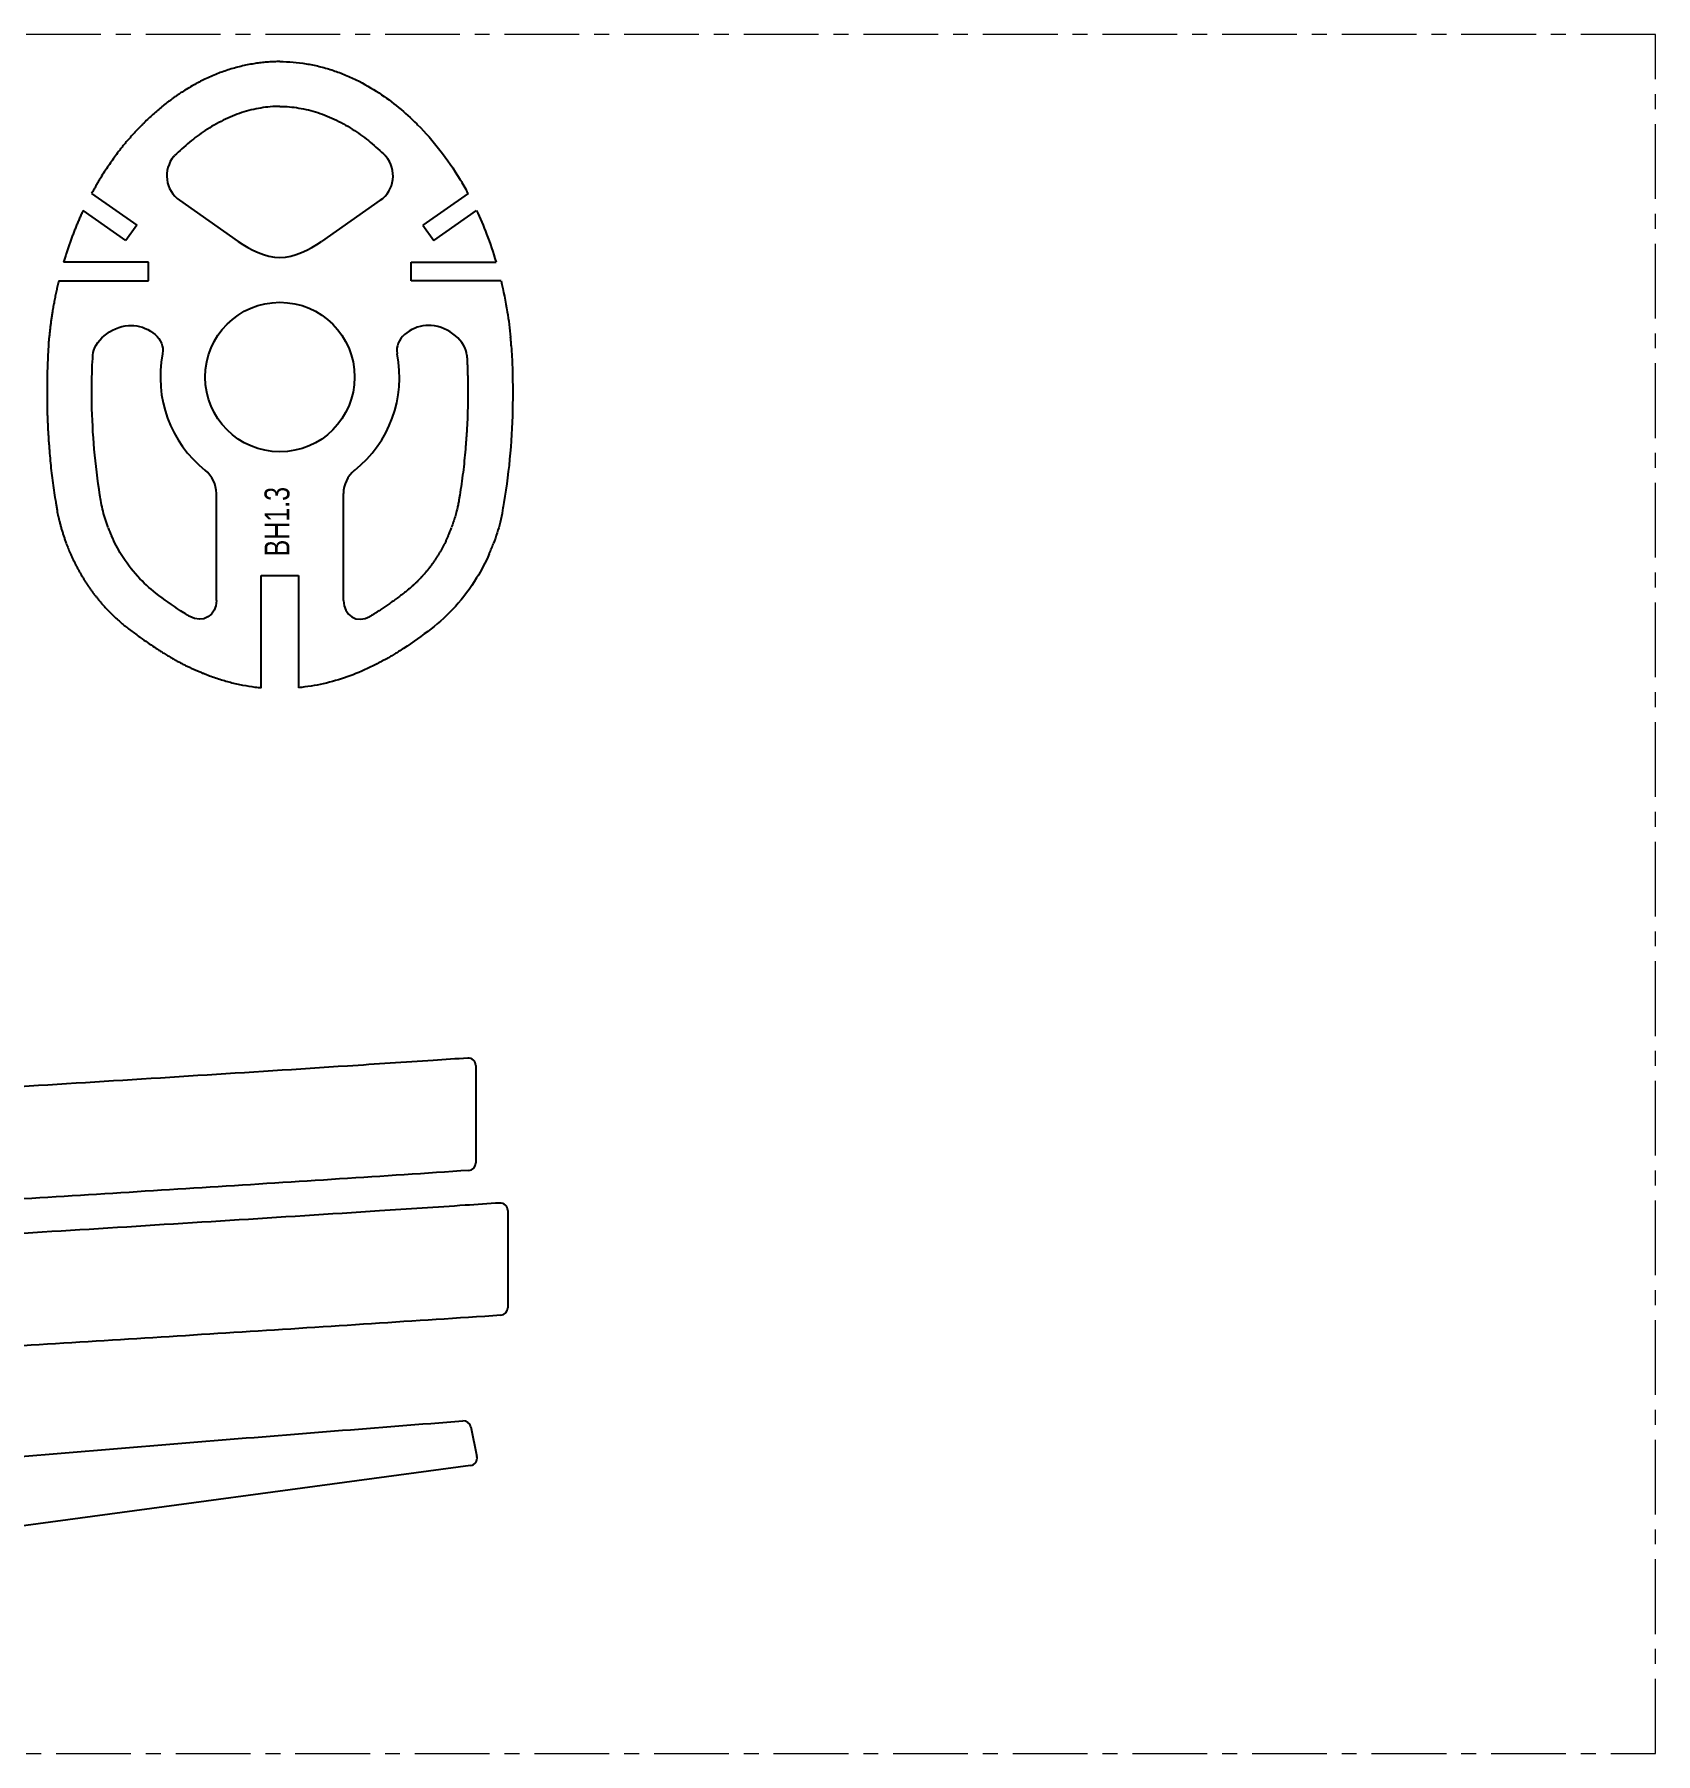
# Model space of a CAD drawing. Header units: inches. Extents: x 0 to 23.8, y -6 to 11.8.
# Drawn here: x 12.9 to 23.75, y 0.25 to 11.75 of the extents above; entities that cross this region are included whole.
import ezdxf

# ---------------------------------------------------------------- set-up
doc = ezdxf.new("R2010")
doc.units = ezdxf.units.IN
doc.header["$MEASUREMENT"] = 0
doc.linetypes.add('CENTERX2', pattern=[0.8, 0.5, -0.1, 0.1, -0.1])
doc.layers.add('PART_NAMES', color=1, linetype='Continuous')
doc.styles.add('SLDTEXTSTYLE0', font='TXT', dxfattribs={"width": 0.75})

msp = doc.modelspace()

# ---------------------------------------------------------------- linework, layer by layer
at = {"color": 7, "linetype": 'CENTERX2', "lineweight": 18}
for p, q in [((23.75, 11.75), (0.25, 11.75)), ((23.75, 0.25), (23.75, 11.75)), ((0.25, 0.25), (23.75, 0.25))]:
    msp.add_line(p, q, dxfattribs=at)
at = {"color": 7, "linetype": 'Continuous', "lineweight": 25}
for p, q in [((14.547, 11.268), (14.547, 11.268)), ((14.547, 11.268), (14.547, 11.268)), ((13.625, 11.146), (13.631, 11.151)), ((15.463, 11.151), (15.468, 11.146)), ((13.837, 10.933), (13.842, 10.939)), ((15.256, 10.933), (15.251, 10.939)), ((13.287, 10.686), (13.589, 10.474)), ((13.875, 10.64), (14.268, 10.365)), ((15.218, 10.64), (14.825, 10.365)), ((15.806, 10.686), (15.504, 10.474)), ((13.517, 10.372), (13.231, 10.573)), ((13.589, 10.474), (13.517, 10.372)), ((15.504, 10.474), (15.576, 10.372)), ((15.576, 10.372), (15.863, 10.573)), ((13.667, 10.227), (13.1, 10.227)), ((13.667, 10.102), (13.667, 10.227)), ((15.426, 10.227), (15.993, 10.227)), ((15.426, 10.102), (15.426, 10.227)), ((13.067, 10.102), (13.067, 10.102)), ((13.067, 10.102), (13.667, 10.102)), ((16.026, 10.102), (15.426, 10.102)), ((16.026, 10.102), (16.026, 10.102)), ((13.535, 9.802), (13.569, 9.802)), ((15.559, 9.802), (15.524, 9.802)), ((13.762, 9.615), (13.762, 9.613)), ((14.122, 7.964), (14.122, 8.678)), ((14.972, 7.964), (14.972, 8.678)), ((14.422, 8.13), (14.672, 8.13)), ((14.422, 7.38), (14.422, 8.13)), ((14.672, 8.13), (14.672, 7.38)), ((15.857, 4.852), (15.857, 4.201)), ((16.071, 3.883), (16.071, 3.232)), ((15.824, 2.436), (15.865, 2.237)), ((15.822, 2.177), (9.929, 1.382))]:
    msp.add_line(p, q, dxfattribs=at)
msp.add_circle((14.547, 9.458), 0.5, dxfattribs=at)
for centre, radius, start, end in [((13.99, 10.804), 0.2, 139.7111, 235), ((15.104, 10.804), 0.2, 305, 40.2889), ((15.307, 9.515), 2.313, 175.935, 176.2834), ((15.291, 9.516), 2.298, 174.8045, 175.9313), ((13.802, 9.516), 2.298, 4.0687, 5.1955), ((13.787, 9.515), 2.313, 3.7166, 4.065), ((14.547, 9.458), 0.8, 168.8922, 231.3178), ((14.547, 9.458), 0.8, 308.6822, 11.1078), ((13.922, 8.678), 0.2, 0, 51.3178), ((15.172, 8.678), 0.2, 128.6822, 180), ((14.387, 8.818), 1.055, 200.3941, 203.6248), ((14.706, 8.818), 1.055, 336.3752, 339.6059), ((14.387, 8.818), 1.355, 200.3941, 203.6248), ((14.706, 8.818), 1.355, 336.3752, 339.6059), ((14.785, 9.254), 1.932, 239.9401, 240.6907), ((14.308, 9.254), 1.932, 299.3093, 300.0599), ((15.807, 4.852), 0.05, 0, 93.8052), ((15.807, 4.201), 0.05, 273.801, 0), ((16.021, 3.883), 0.05, 0, 93.8052), ((16.021, 3.232), 0.05, 273.801, 0), ((15.775, 2.426), 0.05, 11.62, 94.4332), ((15.816, 2.227), 0.05, 277.6889, 11.62)]:
    msp.add_arc(centre, radius, start, end, dxfattribs=at)
for points, knots in [([(14.547, 11.568), (14.54, 11.568), (14.527, 11.568), (14.508, 11.567), (14.488, 11.566), (14.469, 11.565), (14.449, 11.564), (14.43, 11.562), (14.41, 11.559), (14.391, 11.557), (14.349, 11.55), (14.285, 11.537), (14.2, 11.513), (14.117, 11.483), (14.049, 11.453), (13.997, 11.426), (13.959, 11.405), (13.92, 11.382), (13.895, 11.366), (13.883, 11.358)], [0, 0, 0, 0, 0.027649, 0.055297, 0.082952, 0.110624, 0.138321, 0.166052, 0.193826, 0.221652, 0.249538, 0.37384, 0.499572, 0.623672, 0.749791, 0.811504, 0.873734, 0.936545, 1, 1, 1, 1]), ([(14.547, 11.568), (14.606, 11.568), (14.664, 11.563), (14.751, 11.549), (14.78, 11.543), (14.837, 11.529), (14.866, 11.521), (14.922, 11.503), (14.949, 11.493), (15.004, 11.471), (15.031, 11.459), (15.11, 11.42), (15.161, 11.39), (15.21, 11.358)], [0, 0, 0, 0, 0.25, 0.25, 0.375, 0.375, 0.5, 0.5, 0.625, 0.625, 0.75, 0.75, 1, 1, 1, 1]), ([(13.883, 11.358), (13.877, 11.353), (13.864, 11.345), (13.845, 11.332), (13.826, 11.318), (13.807, 11.304), (13.788, 11.29), (13.77, 11.276), (13.747, 11.257), (13.721, 11.235), (13.69, 11.208), (13.66, 11.18), (13.64, 11.161), (13.631, 11.151)], [0, 0, 0, 0, 0.070781, 0.14175, 0.212924, 0.284317, 0.355945, 0.427824, 0.499969, 0.623984, 0.748611, 0.873926, 1, 1, 1, 1]), ([(13.625, 11.146), (13.619, 11.14), (13.608, 11.128), (13.59, 11.11), (13.573, 11.092), (13.557, 11.073), (13.54, 11.054), (13.523, 11.035), (13.507, 11.016), (13.491, 10.996), (13.471, 10.97), (13.447, 10.938), (13.42, 10.9), (13.393, 10.861), (13.367, 10.822), (13.35, 10.795), (13.342, 10.781)], [0, 0, 0, 0, 0.053511, 0.107233, 0.161178, 0.215356, 0.269778, 0.324455, 0.379396, 0.434614, 0.490117, 0.590802, 0.692077, 0.793998, 0.89662, 1, 1, 1, 1]), ([(13.304, 10.715), (13.301, 10.71), (13.295, 10.7), (13.29, 10.69), (13.287, 10.686)], [0, 0, 0, 0, 0.499633, 1, 1, 1, 1]), ([(13.329, 10.76), (13.325, 10.752), (13.316, 10.738), (13.308, 10.723), (13.304, 10.715)], [0, 0, 0, 0, 0.490811, 1, 1, 1, 1]), ([(13.342, 10.781), (13.34, 10.777), (13.335, 10.77), (13.331, 10.763), (13.329, 10.76)], [0, 0, 0, 0, 0.53354, 1, 1, 1, 1]), ([(13.231, 10.573), (13.227, 10.564), (13.219, 10.547), (13.207, 10.521), (13.196, 10.494), (13.184, 10.468), (13.174, 10.441), (13.167, 10.423), (13.163, 10.414)], [0, 0, 0, 0, 0.165189, 0.330935, 0.497265, 0.664202, 0.831773, 1, 1, 1, 1]), ([(13.163, 10.414), (13.16, 10.405), (13.153, 10.387), (13.144, 10.361), (13.134, 10.335), (13.125, 10.308), (13.117, 10.281), (13.108, 10.254), (13.103, 10.236), (13.1, 10.227)], [0, 0, 0, 0, 0.142541, 0.285156, 0.427865, 0.570685, 0.713635, 0.856734, 1, 1, 1, 1]), ([(13.067, 10.102), (13.064, 10.091), (13.059, 10.068), (13.052, 10.034), (13.044, 9.999), (13.038, 9.964), (13.031, 9.929), (13.027, 9.906), (13.025, 9.894)], [0, 0, 0, 0, 0.165683, 0.331731, 0.498165, 0.665006, 0.832277, 1, 1, 1, 1]), ([(13.025, 9.894), (13.024, 9.885), (13.021, 9.866), (13.016, 9.838), (13.013, 9.809), (13.009, 9.781), (13.006, 9.753), (13.004, 9.734), (13.003, 9.724)], [0, 0, 0, 0, 0.166984, 0.333806, 0.500493, 0.667071, 0.833564, 1, 1, 1, 1]), ([(12.999, 9.665), (12.998, 9.653), (12.996, 9.629), (12.995, 9.594), (12.993, 9.558), (12.992, 9.534), (12.992, 9.522)], [0, 0, 0, 0, 0.249291, 0.499046, 0.749277, 1, 1, 1, 1]), ([(13.291, 9.511), (13.291, 9.512), (13.291, 9.513), (13.292, 9.544), (13.294, 9.574), (13.296, 9.604)], [0.3070725, 0.3070725, 0.3070725, 0.3070725, 0.3226975, 0.3226975, 1, 1, 1, 1]), ([(15.798, 9.604), (15.798, 9.589), (15.8, 9.558), (15.801, 9.527), (15.802, 9.511)], [0, 0, 0, 0, 0.49929, 1, 1, 1, 1]), ([(12.992, 9.522), (12.991, 9.508), (12.99, 9.482), (12.989, 9.441), (12.989, 9.401), (12.989, 9.361), (12.989, 9.321), (12.989, 9.294), (12.989, 9.281)], [0, 0, 0, 0, 0.167037, 0.33391, 0.500632, 0.667212, 0.833665, 1, 1, 1, 1]), ([(15.802, 9.511), (15.802, 9.499), (15.803, 9.474), (15.804, 9.436), (15.804, 9.398), (15.805, 9.36), (15.805, 9.323), (15.804, 9.298), (15.804, 9.285)], [0, 0, 0, 0, 0.167061, 0.333948, 0.500674, 0.66725, 0.833688, 1, 1, 1, 1]), ([(12.989, 9.281), (12.989, 9.267), (12.99, 9.239), (12.991, 9.197), (12.993, 9.156), (12.995, 9.114), (12.997, 9.073), (13, 9.031), (13.003, 8.99), (13.007, 8.94), (13.012, 8.882), (13.019, 8.816), (13.028, 8.75), (13.037, 8.684), (13.044, 8.641), (13.047, 8.619)], [0, 0, 0, 0, 0.062805, 0.125511, 0.188121, 0.250642, 0.313077, 0.375433, 0.437713, 0.499924, 0.601084, 0.701649, 0.801641, 0.901084, 1, 1, 1, 1]), ([(13.343, 8.668), (13.327, 8.769), (13.314, 8.872), (13.296, 9.078), (13.291, 9.181), (13.289, 9.285)], [0, 0, 0, 0, 0.5, 0.5, 1, 1, 1, 1]), ([(15.804, 9.285), (15.804, 9.272), (15.803, 9.246), (15.802, 9.207), (15.801, 9.168), (15.799, 9.129), (15.797, 9.091), (15.794, 9.052), (15.791, 9.013), (15.787, 8.962), (15.781, 8.897), (15.772, 8.82), (15.762, 8.743), (15.754, 8.693), (15.75, 8.668)], [0, 0, 0, 0, 0.062956, 0.125807, 0.188557, 0.251211, 0.313774, 0.37625, 0.438646, 0.500966, 0.627154, 0.75236, 0.876627, 1, 1, 1, 1]), ([(16.104, 9.281), (16.102, 9.17), (16.097, 9.059), (16.078, 8.839), (16.064, 8.729), (16.046, 8.619)], [0, 0, 0, 0, 0.5, 0.5, 1, 1, 1, 1]), ([(15.75, 8.668), (15.749, 8.66), (15.746, 8.644), (15.743, 8.627), (15.742, 8.619)], [0, 0, 0, 0, 0.484834, 1, 1, 1, 1]), ([(13.047, 8.619), (13.049, 8.611), (13.051, 8.593), (13.055, 8.576), (13.056, 8.567)], [0, 0, 0, 0, 0.486021, 1, 1, 1, 1]), ([(13.056, 8.567), (13.057, 8.56), (13.06, 8.546), (13.064, 8.526), (13.069, 8.506), (13.072, 8.492), (13.074, 8.486)], [0, 0, 0, 0, 0.250764, 0.500963, 0.75068, 1, 1, 1, 1]), ([(15.729, 8.56), (15.727, 8.554), (15.724, 8.541), (15.719, 8.523), (15.713, 8.505), (15.707, 8.487), (15.701, 8.469), (15.697, 8.457), (15.695, 8.451)], [0, 0, 0, 0, 0.167463, 0.334537, 0.501276, 0.667731, 0.833955, 1, 1, 1, 1]), ([(15.742, 8.619), (15.741, 8.614), (15.739, 8.604), (15.736, 8.589), (15.733, 8.575), (15.73, 8.565), (15.729, 8.56)], [0, 0, 0, 0, 0.251027, 0.501313, 0.750942, 1, 1, 1, 1]), ([(13.074, 8.486), (13.076, 8.478), (13.08, 8.462), (13.086, 8.439), (13.094, 8.415), (13.101, 8.392), (13.109, 8.369), (13.114, 8.354), (13.117, 8.346)], [0, 0, 0, 0, 0.167308, 0.33429, 0.500998, 0.667484, 0.8338, 1, 1, 1, 1]), ([(15.673, 8.396), (15.67, 8.389), (15.664, 8.377), (15.656, 8.359), (15.647, 8.341), (15.637, 8.323), (15.628, 8.305), (15.618, 8.288), (15.611, 8.276), (15.607, 8.27)], [0, 0, 0, 0, 0.14218, 0.284495, 0.427, 0.569749, 0.712796, 0.856196, 1, 1, 1, 1]), ([(13.146, 8.275), (13.149, 8.268), (13.155, 8.255), (13.165, 8.234), (13.175, 8.214), (13.185, 8.193), (13.196, 8.173), (13.207, 8.153), (13.218, 8.134), (13.226, 8.121), (13.23, 8.114)], [0, 0, 0, 0, 0.124563, 0.249179, 0.373883, 0.498712, 0.623703, 0.74889, 0.874311, 1, 1, 1, 1]), ([(13.717, 8.013), (13.675, 8.045), (13.634, 8.082), (13.556, 8.168), (13.519, 8.217), (13.486, 8.27)], [0, 0, 0, 0, 0.5, 0.5, 1, 1, 1, 1]), ([(15.607, 8.27), (15.604, 8.264), (15.596, 8.253), (15.585, 8.235), (15.573, 8.218), (15.561, 8.201), (15.549, 8.185), (15.536, 8.168), (15.523, 8.153), (15.51, 8.137), (15.496, 8.122), (15.482, 8.107), (15.468, 8.093), (15.454, 8.078), (15.439, 8.065), (15.424, 8.051), (15.408, 8.038), (15.393, 8.025), (15.382, 8.017), (15.377, 8.013)], [0, 0, 0, 0, 0.060524, 0.120699, 0.180551, 0.240106, 0.299391, 0.358434, 0.417262, 0.475903, 0.534386, 0.592739, 0.650991, 0.709171, 0.767308, 0.82543, 0.883566, 0.941747, 1, 1, 1, 1]), ([(13.23, 8.114), (13.234, 8.108), (13.241, 8.095), (13.253, 8.077), (13.265, 8.059), (13.278, 8.041), (13.29, 8.024), (13.303, 8.006), (13.317, 7.989), (13.33, 7.972), (13.344, 7.956), (13.358, 7.939), (13.376, 7.919), (13.398, 7.896), (13.424, 7.87), (13.45, 7.845), (13.478, 7.82), (13.506, 7.796), (13.525, 7.781), (13.535, 7.774)], [0, 0, 0, 0, 0.047655, 0.095175, 0.142575, 0.189867, 0.237065, 0.284184, 0.331237, 0.378238, 0.425201, 0.47214, 0.51907, 0.599784, 0.680175, 0.760317, 0.840285, 0.920155, 1, 1, 1, 1]), ([(15.377, 8.013), (15.367, 8.005), (15.347, 7.991), (15.318, 7.969), (15.29, 7.949), (15.263, 7.93), (15.236, 7.912), (15.219, 7.9), (15.21, 7.895)], [0, 0, 0, 0, 0.183031, 0.359486, 0.529387, 0.692756, 0.849617, 1, 1, 1, 1]), ([(15.17, 7.869), (15.167, 7.867), (15.16, 7.862), (15.153, 7.858), (15.149, 7.856)], [0, 0, 0, 0, 0.50207, 1, 1, 1, 1]), ([(15.21, 7.895), (15.203, 7.89), (15.19, 7.881), (15.176, 7.873), (15.17, 7.869)], [0, 0, 0, 0, 0.53158, 1, 1, 1, 1]), ([(13.535, 7.774), (13.545, 7.766), (13.566, 7.751), (13.596, 7.728), (13.632, 7.703), (13.672, 7.674), (13.704, 7.653), (13.719, 7.643)], [0, 0, 0, 0, 0.1736605, 0.3403297, 0.5000248, 0.7557201, 1, 1, 1, 1]), ([(13.719, 7.643), (13.727, 7.638), (13.742, 7.628), (13.757, 7.619), (13.764, 7.614)], [0, 0, 0, 0, 0.528281, 1, 1, 1, 1]), ([(13.764, 7.614), (13.773, 7.609), (13.791, 7.598), (13.809, 7.587), (13.818, 7.582)], [0, 0, 0, 0, 0.5037623, 1, 1, 1, 1]), ([(15.329, 7.614), (15.32, 7.609), (15.311, 7.603), (15.294, 7.593), (15.285, 7.587), (15.276, 7.582)], [0, 0, 0, 0, 0.499934, 0.499934, 1, 1, 1, 1]), ([(15.374, 7.643), (15.363, 7.636), (15.348, 7.626), (15.333, 7.617), (15.329, 7.614)], [0, 0, 0, 0, 0.749987, 1, 1, 1, 1]), ([(13.84, 7.57), (13.846, 7.566), (13.86, 7.558), (13.882, 7.547), (13.897, 7.539), (13.904, 7.535)], [0, 0, 0, 0, 0.309252, 0.642567, 1, 1, 1, 1]), ([(13.904, 7.535), (13.912, 7.531), (13.926, 7.524), (13.948, 7.514), (13.969, 7.504), (13.991, 7.494), (14.013, 7.485), (14.035, 7.476), (14.075, 7.46), (14.135, 7.439), (14.216, 7.415), (14.297, 7.397), (14.359, 7.387), (14.401, 7.382), (14.415, 7.38), (14.422, 7.38)], [0, 0, 0, 0, 0.044343, 0.0885155, 0.1325275, 0.1763891, 0.2201105, 0.263702, 0.307174, 0.461669, 0.614423, 0.7692296, 0.9224587, 0.9612831, 1, 1, 1, 1]), ([(15.189, 7.535), (15.139, 7.51), (15.088, 7.487), (14.985, 7.447), (14.932, 7.43), (14.824, 7.402), (14.769, 7.392), (14.7, 7.383), (14.686, 7.381), (14.672, 7.38)], [0, 0, 0, 0, 0.25, 0.25, 0.5, 0.5, 0.75, 0.75, 0.8129076, 0.8129076, 0.8129076, 0.8129076]), ([(15.804, 4.902), (15.727, 4.897), (15.458, 4.879), (14.524, 4.818), (12.996, 4.721), (10.983, 4.6), (8.962, 4.487), (7.274, 4.402), (5.923, 4.339), (4.909, 4.294), (3.892, 4.252), (2.923, 4.213), (2.227, 4.185), (1.874, 4.171), (1.805, 4.168)], [103.707968, 103.707968, 103.707968, 103.707968, 104.300777, 105.766098, 110.877392, 115.988686, 121.09998, 126.211274, 128.766921, 131.322568, 133.878215, 136.433862, 138.55769, 139.076485, 139.076485, 139.076485, 139.076485]), ([(15.811, 4.151), (15.234, 4.112), (14.658, 4.075), (13.502, 4.002), (12.923, 3.966), (11.183, 3.86), (10.018, 3.794), (8.267, 3.701), (7.683, 3.672), (6.513, 3.615), (5.928, 3.588), (5.051, 3.55), (4.759, 3.537), (4.172, 3.513), (3.877, 3.501), (3.287, 3.477), (2.991, 3.465), (2.399, 3.441), (2.104, 3.43), (1.809, 3.418)], [0, 0, 0, 0, 0.125, 0.125, 0.25, 0.25, 0.5, 0.5, 0.625, 0.625, 0.75, 0.75, 0.8125, 0.8125, 0.875, 0.875, 0.9375, 0.9375, 1, 1, 1, 1]), ([(16.018, 3.933), (15.941, 3.928), (15.672, 3.91), (14.738, 3.849), (13.21, 3.752), (11.197, 3.631), (9.176, 3.519), (7.488, 3.433), (6.137, 3.37), (5.123, 3.326), (4.107, 3.283), (3.137, 3.244), (2.441, 3.216), (2.089, 3.202), (2.019, 3.2)], [103.707968, 103.707968, 103.707968, 103.707968, 104.300777, 105.766098, 110.877392, 115.988686, 121.09998, 126.211274, 128.766921, 131.322568, 133.878215, 136.433862, 138.55769, 139.076485, 139.076485, 139.076485, 139.076485]), ([(16.025, 3.182), (15.448, 3.144), (14.872, 3.106), (13.716, 3.033), (13.137, 2.997), (11.397, 2.892), (10.232, 2.825), (8.481, 2.733), (7.897, 2.703), (6.727, 2.647), (6.142, 2.62), (5.265, 2.581), (4.973, 2.569), (4.386, 2.544), (4.091, 2.532), (3.501, 2.508), (3.205, 2.496), (2.613, 2.473), (2.318, 2.461), (2.023, 2.449)], [0, 0, 0, 0, 0.125, 0.125, 0.25, 0.25, 0.5, 0.5, 0.625, 0.625, 0.75, 0.75, 0.8125, 0.8125, 0.875, 0.875, 0.9375, 0.9375, 1, 1, 1, 1]), ([(1.91, 1.175), (2.2, 1.207), (2.492, 1.239), (3.075, 1.302), (3.368, 1.334), (3.951, 1.396), (4.242, 1.426), (4.822, 1.487), (5.11, 1.517), (6.556, 1.665), (7.713, 1.778), (10.024, 1.995), (11.178, 2.098), (12.904, 2.245), (13.479, 2.293), (14.626, 2.386), (15.199, 2.431), (15.771, 2.476)], [0, 0, 0, 0, 0.0625, 0.0625, 0.125, 0.125, 0.1875, 0.1875, 0.25, 0.25, 0.5, 0.5, 0.75, 0.75, 0.875, 0.875, 1, 1, 1, 1])]:
    msp.add_open_spline(points, degree=3, knots=knots, dxfattribs=at)
for points in [[(15.21, 11.358), (15.301, 11.298), (15.385, 11.228), (15.463, 11.151)], [(14.547, 11.268), (14.504, 11.268), (14.419, 11.261), (14.292, 11.23), (14.168, 11.179), (14.087, 11.133), (14.048, 11.107)], [(14.547, 11.268), (14.589, 11.268), (14.674, 11.261), (14.801, 11.23), (14.926, 11.179), (15.007, 11.133), (15.045, 11.107)], [(14.048, 11.107), (14.03, 11.095), (13.994, 11.07), (13.942, 11.029), (13.891, 10.986), (13.858, 10.955), (13.842, 10.939)], [(15.045, 11.107), (15.063, 11.095), (15.099, 11.07), (15.152, 11.029), (15.202, 10.986), (15.235, 10.955), (15.251, 10.939)], [(15.468, 11.146), (15.573, 11.041), (15.668, 10.918), (15.751, 10.781)], [(15.751, 10.781), (15.755, 10.774), (15.76, 10.767), (15.764, 10.76)], [(15.764, 10.76), (15.773, 10.745), (15.781, 10.73), (15.79, 10.715)], [(15.79, 10.715), (15.795, 10.705), (15.801, 10.695), (15.806, 10.686)], [(15.863, 10.573), (15.887, 10.521), (15.909, 10.468), (15.93, 10.414)], [(14.268, 10.365), (14.35, 10.308), (14.547, 10.209), (14.743, 10.308), (14.825, 10.365)], [(15.93, 10.414), (15.953, 10.353), (15.974, 10.291), (15.993, 10.227)], [(16.026, 10.102), (16.042, 10.033), (16.056, 9.964), (16.068, 9.894)], [(16.068, 9.894), (16.077, 9.838), (16.085, 9.781), (16.09, 9.724)], [(13.296, 9.604), (13.301, 9.695), (13.414, 9.794), (13.535, 9.802)], [(13.569, 9.802), (13.675, 9.795), (13.78, 9.712), (13.762, 9.615)], [(15.524, 9.802), (15.418, 9.795), (15.313, 9.712), (15.331, 9.615)], [(15.798, 9.604), (15.792, 9.695), (15.68, 9.794), (15.559, 9.802)], [(16.095, 9.665), (16.098, 9.617), (16.1, 9.57), (16.102, 9.522)], [(15.331, 9.615), (15.331, 9.614), (15.331, 9.613), (15.332, 9.613)], [(13.289, 9.285), (13.288, 9.361), (13.289, 9.436), (13.291, 9.511)], [(16.102, 9.522), (16.104, 9.441), (16.105, 9.361), (16.104, 9.281)], [(13.352, 8.619), (13.349, 8.635), (13.346, 8.652), (13.343, 8.668)], [(13.364, 8.56), (13.359, 8.579), (13.355, 8.599), (13.352, 8.619)], [(13.398, 8.451), (13.385, 8.486), (13.374, 8.523), (13.364, 8.56)], [(16.037, 8.567), (16.032, 8.539), (16.026, 8.512), (16.02, 8.486)], [(16.046, 8.619), (16.043, 8.602), (16.04, 8.584), (16.037, 8.567)], [(13.486, 8.27), (13.462, 8.31), (13.44, 8.352), (13.421, 8.396)], [(16.02, 8.486), (16.008, 8.438), (15.993, 8.392), (15.976, 8.346)], [(15.947, 8.275), (15.923, 8.219), (15.894, 8.165), (15.863, 8.114)], [(15.863, 8.114), (15.821, 8.044), (15.724, 7.916), (15.614, 7.817), (15.558, 7.774)], [(13.883, 7.895), (13.828, 7.93), (13.773, 7.97), (13.717, 8.013)], [(14.122, 7.964), (14.122, 7.864), (14.03, 7.805), (13.944, 7.856)], [(14.972, 7.964), (14.972, 7.864), (15.063, 7.805), (15.149, 7.856)], [(13.923, 7.869), (13.91, 7.877), (13.897, 7.886), (13.883, 7.895)], [(13.944, 7.856), (13.937, 7.86), (13.93, 7.864), (13.923, 7.869)], [(15.558, 7.774), (15.498, 7.728), (15.437, 7.684), (15.374, 7.643)], [(15.254, 7.57), (15.232, 7.558), (15.211, 7.546), (15.189, 7.535)]]:
    msp.add_open_spline(points, degree=3, dxfattribs=at)

# ---------------------------------------------------------------- texts
at = {"layer": 'PART_NAMES', "insert": (14.444, 8.258), "char_height": 0.1667, "attachment_point": 1, "rotation": 90, "style": 'SLDTEXTSTYLE0'}
msp.add_mtext('BH1.3', dxfattribs=at)

doc.saveas('drawing.dxf')
